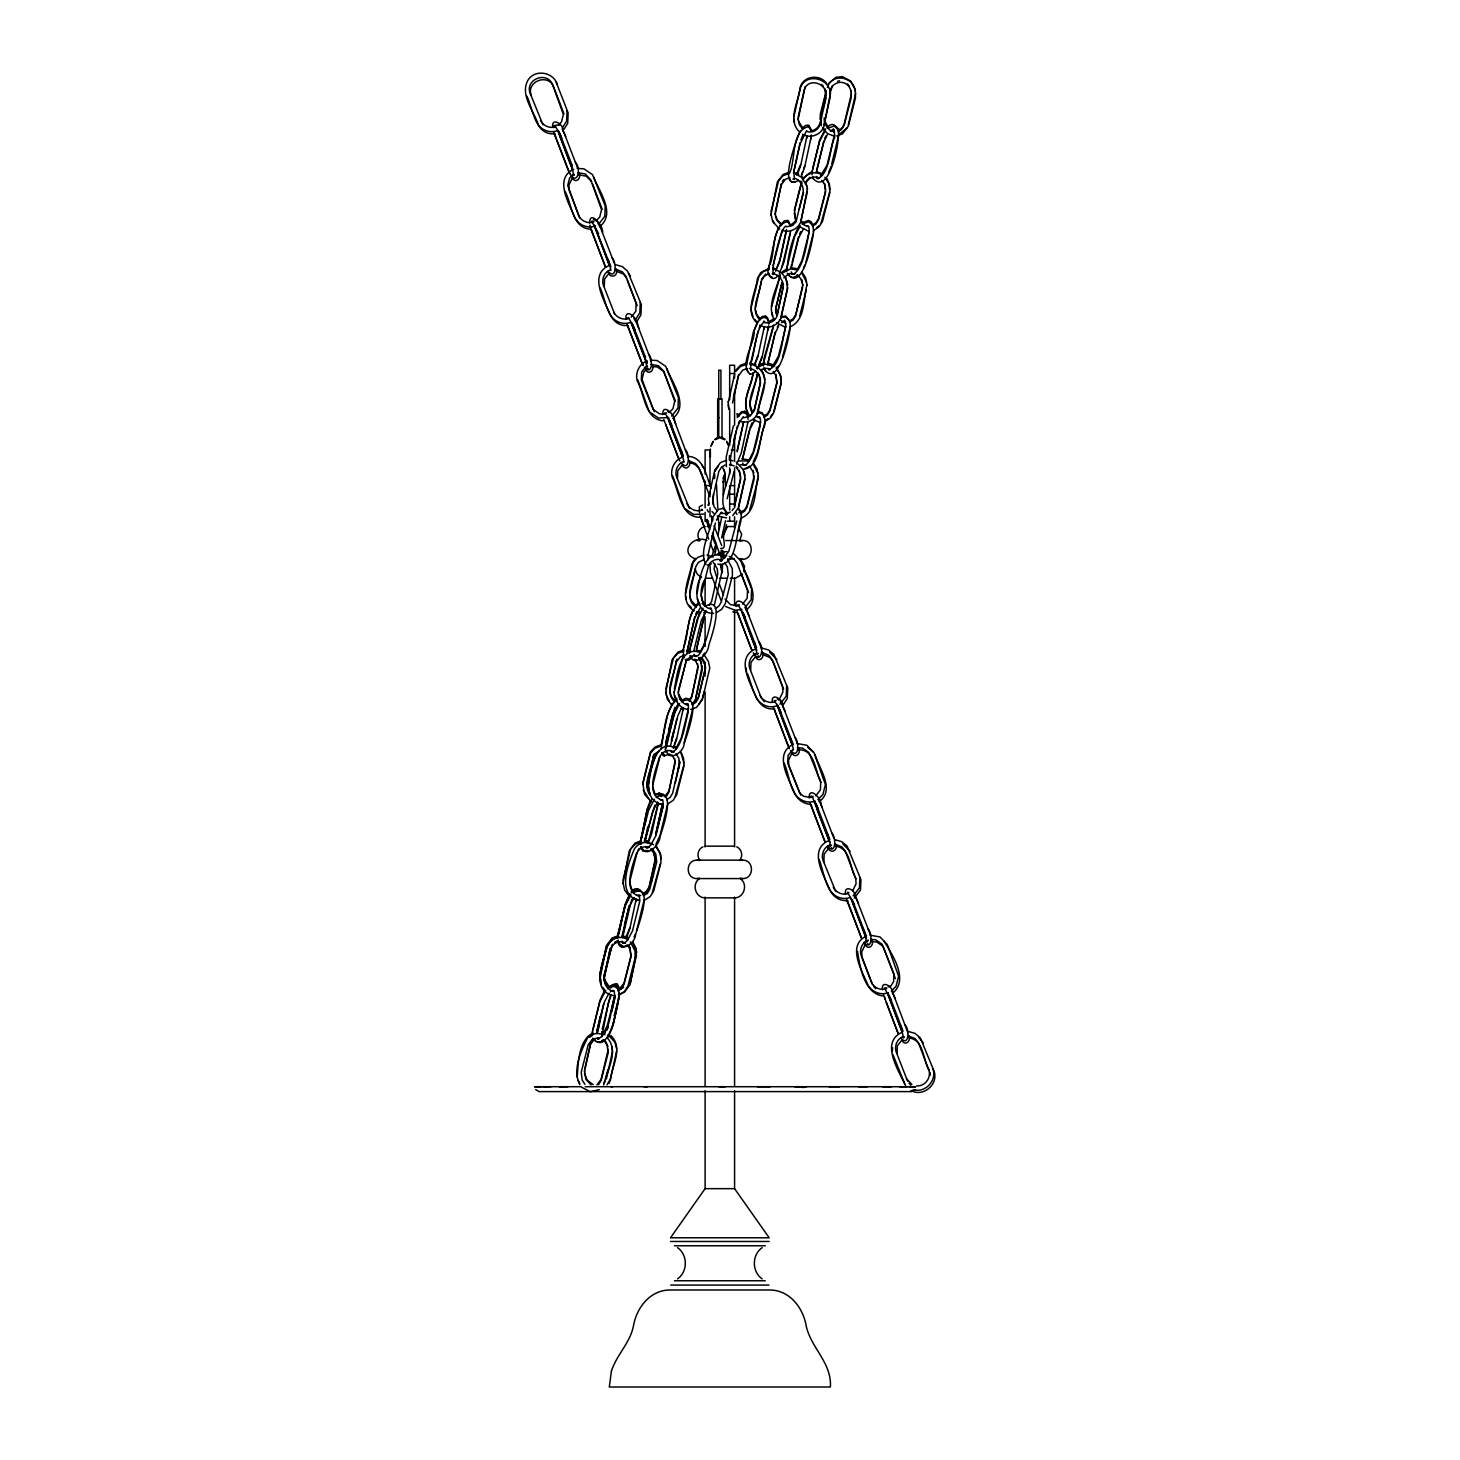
<?xml version="1.0" encoding="UTF-8"?>
<svg xmlns="http://www.w3.org/2000/svg" width="1460" height="1460" viewBox="0 0 1460 1460"><rect width="100%" height="100%" fill="white"/><g stroke="black" fill="none" stroke-linecap="round" stroke-linejoin="round"><path stroke-width="1.5" d="M553.687 127.677L553.979 125.669M610.955 270.41L608.236 259.46M724.561 558.377L723.485 551.314M793.528 749.984L790.918 738.796M723.12 494.904L723.43 480.997L723.302 482.384M603.947 978.729L611.101 948.672C613.091 942.284 620.555 939.729 625.428 943.342M608.254 1049.302L601.1 1079.305L596.921 1084.853M629.698 882.479L631.961 889.925M648.349 786.429L649.755 793.182M652.583 786.338L654.865 793.784M661.125 859.228L659.737 852.549L656.087 846.873M674.1 692.679L682.897 656.817M674.1 691.456C673.68 699.449 679.265 708.337 687.697 709.414M678.334 692.551L686.547 659.008M678.334 691.328C677.44 697.442 683.061 704.651 687.97 705.162M679.794 763.197L678.699 757.995L675.943 753.761M679.794 762.01L672.64 793.236L670.103 797.434L666.636 799.715M684.028 763.106L681.053 753.342M701.22 595.187L702.315 600.37L705.07 604.623M705.527 668.205L704.432 661.745L701.694 657.511M705.527 666.983L698.391 698.227L695.836 702.406L692.387 704.705M749.874 404.018L752.137 411.464M754.163 475.814L747.027 505.835L744.49 510.033L738.851 512.807M758.415 476.909L757.01 469.007L753.378 463.331M758.415 475.686C754.528 488.845 757.138 510.544 742.264 517.643M775.607 310.232L781.684 283.167M775.607 309.009L776.683 315.378M781.301 380.786L779.914 374.088L776.264 368.413M794.258 212.996L795.682 219.694M802.817 285.886L801.741 279.48M802.817 284.663L795.663 315.907L793.127 320.087L789.641 322.003M807.052 285.759L805.664 277.838L802.014 272.18M807.052 284.536C803.164 297.694 805.774 319.375 790.918 326.474M820.009 119.209L826.305 91.871M824.243 117.84C823.549 123.808 828.459 130.944 833.897 131.674M825.703 189.745L824.608 184.526L821.852 180.292M829.937 189.618L828.55 182.938L824.9 177.262M851.454 93.513L844.3 123.516C837.712 139.156 837.492 117.475 827.309 127.093M855.688 93.367L848.296 125.013M584.474 1070.381L585.807 1079.232L591.044 1084.871M592.395 1031.253L592.358 1035.468M599.987 978.62L606.393 946.919L612.142 939.254L618.365 936.882M604.239 978.255L609.952 949.146M614.715 996.505L614.277 991.614L612.598 990.573M617.507 938.214L617.562 935.513M619.004 992.964C619.314 997.527 610.225 1059.193 592.796 1038.151M622.891 883.665L629.315 850.76L635.063 843.095L641.287 840.723M636.56 951.628L630.154 984.551L624.405 992.216L618.365 994.57M641.031 840.084L640.995 844.3M665.632 692.807L672.038 659.883L677.787 652.218L684.01 649.846M666.143 748.286L673.772 714.579L679.593 703.592M675.049 761.116L668.862 792.324L666.417 796.394M679.228 765.387L679.302 760.751M689.667 648.933L689.631 653.149M697.953 666.18L691.803 697.26L689.339 701.457M702.205 665.815L695.799 697.497M722.025 571.115L714.232 605.809M728.248 401.354L728.759 409.366M741.406 518.847L741.005 513.154M763.434 365.967L763.909 359.069L773.544 325.014M767.686 364.763L775.132 332.26M770.898 215.113L777.322 182.19L783.053 174.525L789.276 172.152M775.15 214.748L781.337 183.54M783.418 284.426L777.231 315.634C775.461 320.89 769.712 324.284 764.109 322.313M785.808 327.296L785.37 322.404L783.692 321.364M790.042 327.679C791.502 322.222 786.976 314.155 780.735 317.988M798.054 119.811L805.226 86.469M807.489 188.139L801.102 220.916C798.857 228.435 790.188 233.089 782.724 230.498M809.26 231.866C808.767 227.103 809.497 225.625 806.778 225.935M812.07 174.798L812.125 170.875M813.512 232.268L813.111 226.574M830.393 93.184L824.024 125.98C821.524 134.794 810.337 139.083 802.598 134.21M729.307 459.845L729.471 455.575M709.998 565.622L710.436 572.63L721.24 600.936M857.476 951.226C859.776 965.899 863.973 993.366 882.606 995.921M892.37 1051.182L892.516 1047.678M640.228 844.245L647.036 809.442L650.284 800.682M660.942 749.089C664.702 732.902 663.789 711.714 676.874 699.523M687.204 653.113L687.313 649.883M803.146 1087.736L803.201 1086.733L806.668 1086.715M683.097 649.298L683.846 657.949M705.326 610.554L696.529 649.846M743.377 416.702L739.581 422.013L736.606 430.007L730.42 457.655L730.785 465.685M746.425 365.803L753.214 332.533L757.795 321.382M768.562 267.563C765.642 273.896 772.687 283.386 777.851 275.465M712.991 516.767L712.772 520.545M710.126 449.753L710.126 456.378M723.521 531.659C721.568 535.4 728.065 550.128 720.674 548.467M723.302 482.366L724.087 475.412L723.083 478.26M722.572 564.655L722.043 572.904M714.561 476.416L714.378 478.533L714.743 473.898M710.363 449.023L710.381 456.889M723.686 477.949L723.832 476.343L723.485 479.957M592.395 1032.476L599.951 1000.246L604.038 991.541M596.629 1032.859L600.242 1016.342M597.651 1031.052L600.936 1015.339M597.651 1032.293L603.82 1003.695M617.562 936.736L625.135 904.525L629.223 895.819M621.814 937.137L629.205 906.97L634.224 897.48M622.58 937.722L630.976 901.988M614.715 995.282C610.827 1007.528 610.572 1033.917 597.906 1038.79M640.374 841.416L647.036 810.665L651.762 799.295M641.031 841.325L641.469 837.127M618.529 998.622L618.949 995.665M619.733 993.603L613.072 1025.577L608.345 1036.965M644.59 840.759L644.955 838.186M635.866 901.696L636.231 899.105M644.59 841.982L647.82 826.652M645.265 841.708L645.648 837.93M661.088 745.038L667.749 714.287L672.348 703.136M665.304 746.845L672.695 713.812L678.371 703.428M666.216 744.345L676.254 707.333M644.134 899.926L636.56 930.933M658.259 803.383L651.689 833.623L648.714 841.617M683.097 650.539L689.759 618.565L693.007 609.805M670.45 745.969L677.841 715.802L681.364 708.301M662.457 803.967L655.814 834.7M687.313 651.123L694.705 616.868M689.667 650.156L699.723 611.904M667.585 804.515L660.029 835.503L655.942 844.208M682.769 710.418L683.189 707.589M683.189 708.812L676.527 739.545L673.279 748.305M693.92 650.558L701.311 620.39L706.33 610.9M688.518 708.374L681.127 738.541L676.108 748.031M714.852 554.417L716.367 547.153M692.77 708.775L684.101 742.848M721.696 517.351L717.991 534.834M750.769 365.091L751.133 362.5C755.331 350.327 755.167 329.285 764.584 321.401L763.525 321.255L764.383 322.605M743.706 421.63L737.154 451.87M768.562 268.786L775.223 236.812L778.472 228.052M742.556 458.166L749.4 430.116M742.556 459.389L749.947 429.222L754.966 419.732M747.921 422.214L741.26 452.947L736.68 464.116M764.055 329.066L764.419 326.474M789.276 173.63C795.864 162.261 790.699 130.98 808.256 126.618M768.635 325.835L761.992 357.81L757.393 368.96M763.489 363.266L773.544 326.237M768.234 329.887L768.635 327.058M741.406 517.625C736.241 526.604 738.286 567.447 717.9 564.144M793.492 172.992L800.062 142.751M786.447 229.53L779.877 259.752L776.902 267.746M786.447 230.753L779.877 260.993L775.68 271.177M767.723 363.649L775.132 333.482L778.654 325.981M760.623 421.794L753.232 451.961L748.214 461.451M790.645 231.337L784.002 262.07L779.257 273.458M786.94 267.837L794.514 236.849L800.336 225.862M764.876 422.195L757.302 453.184L753.232 461.889M806.778 138.189L807.161 135.597M791.192 266.998L791.557 264.442M791.192 268.238L798.583 238.071L803.602 228.581M810.957 139.01L811.377 134.959M785.808 326.073C781.921 338.3 781.666 364.708 769 369.562M812.125 172.097L819.68 139.886L825.502 128.882M790.042 326.456C790.937 329.431 779.385 390.696 763.89 368.942M816.377 172.499L823.769 141.109M809.26 230.643C806.924 242.98 803.383 269.078 793.309 274.17M813.512 231.027C814.187 232.468 803.365 296.051 787.232 273.202M834.445 134.904L827.053 165.071L820.465 176.112M838.679 135.305L831.671 164.141M626.887 318.955L627.088 317.787M648.203 368.394L648.313 368.595M758.306 655.814L758.233 656.398M831.506 847.512L831.433 848.096M867.806 943.47L867.733 944.072M729.872 460.155L730.584 456.688M715.436 470.339L718.557 465.977M642.783 784.348L650.503 753.05L655.011 748.268L661.088 746.005M685.506 593.472L693.226 562.173L697.752 557.392L703.83 555.129M728.248 402.595L734.544 374.417M770.971 211.718L778.691 180.419L783.199 175.638L789.276 173.375M622.964 880.27L630.683 848.972L635.191 844.208L641.287 841.945M665.687 689.394L673.407 658.095L677.933 653.332L684.01 651.069M751.152 307.659L758.871 276.36L763.379 271.578L769.292 269.352M793.875 116.782L800.189 88.604C804.934 71.832 830.74 77.946 830.393 94.425M694.942 569.51C693.226 580.715 683.444 599.093 696.201 607.123M733.413 397.595L738.559 374.545M604.294 975.663L610.426 948.27M647.017 784.786L653.149 757.393L655.595 753.323L659.373 750.805M689.74 593.91L695.873 566.517L698.318 562.447L704.213 559.381M732.482 403.033L738.614 375.64L742.72 370.147L747.118 368.486M775.205 212.156L781.337 184.763L785.462 179.27L789.842 177.609M584.931 1068.264L590.606 1042.969L593.034 1038.899M761.043 281.579C760.441 293.515 749.163 309.483 759.875 319.868M584.474 1071.603L590.57 1044.32L594.859 1038.589M669.921 689.85L676.053 662.457L680.178 656.945L684.576 655.284M755.386 308.096L761.518 280.703L763.963 276.634L767.741 274.115M798.109 117.22L804.241 89.826C808 77.654 826.05 82.545 826.141 94.772M618.766 933.068L625.026 905.163L629.607 894.013M618.766 934.309L625.026 906.386L629.753 895.016M683.517 647.711C689.193 634.37 686.054 612.926 699.65 603.509M768.964 265.957C775.716 257.124 770.625 224.475 787.542 221.774M622.945 933.907L629.132 906.258M665.669 743.03L667.585 734.526M668.534 730.274L674.83 707.388M602.232 1029.063L610.262 995.921M733.76 441.541L736.132 430.901M773.143 265.556L782.305 229.913M687.697 648.532L694.705 618.091L700.052 608.145M635.866 900.455L629.68 929.345L626.705 937.338M676.692 719.324L671.582 741.242M716.093 543.339L712.17 555.585M764.055 327.843L757.868 356.714L754.893 364.708M806.778 136.966L800.591 165.838L797.616 173.831M611.813 1010.503L615.153 995.61M657.876 804.734L648.714 840.376M737.154 450.629L743.341 422.98M611.813 1011.725L615.153 996.833M721.66 537.937L725.51 520.764M810.957 137.787L804.716 166.933L801.467 175.674M613.072 1024.354L619.332 996.432M655.814 833.477L662.055 805.555M704.304 616.832L696.529 648.605M790.243 232.943L781.994 266.851M674.995 763.708L668.899 790.973L664.592 796.722M760.459 381.954L754.327 409.348L751.882 413.417M655.175 859.648L649.043 887.041L646.597 891.111L642.82 893.63M697.898 668.771L691.803 696.037L689.339 700.234M734.508 505.288L740.64 477.894M777.267 314.283L783.363 287.018M821.378 117.22C821.286 123.005 817.545 130.068 811.632 130.67M823.732 106.671L825.612 98.24M606.356 1079.013L612.452 1051.747L612.05 1046.564M734.508 506.511L740.64 479.117L739.289 470.248M630.191 983.201L636.505 955.022M677.769 770.661L679.228 764.146M764.693 382.41L756.973 413.709M807.417 191.534L801.065 219.821M675.341 782.724L678.736 767.54M616.686 1050.963L610.371 1079.141L607.013 1084.853M744.874 478.333L738.523 506.638M781.283 315.634L787.597 287.456M824.024 124.757L830.32 96.579M713.046 504.466L713.466 494.082M714.871 563.761L714.123 568.926L716.97 577.868M606.557 948.124L599.932 974.167L601.118 984.332M655.741 754.802C650.904 768.398 639.443 799.131 661.964 804.423M701.074 576.663C693.445 588.526 695.234 614.003 713.611 613.328M753.031 372.482C751.809 385.86 740.439 400.77 748.615 413.873M801.668 181.332L794.477 209.528L795.682 220.934M648.568 784.239C650.558 772.103 655.139 736.406 676.527 748.67M697.205 593.07C699.194 580.952 703.775 545.237 725.164 557.501M753.031 373.705C751.772 386.973 740.494 402.12 748.615 415.096M794.477 210.769L801.668 182.555M826.305 90.648L820.228 114.519L821.396 125.852M674.319 689.211C676.929 677.239 679.082 645.776 699.523 652.182M730.128 469.846C728.467 483.515 716.167 501.346 727.773 513.847M771.592 306.892L780.169 275.721M659.737 756.298C656.745 767.796 644.115 794.988 662.438 800.189M704.614 579.912C699.048 588.745 699.687 607.123 710.874 609.021M757.01 373.979C756.189 386.48 745.202 400.368 752.137 412.705M652.748 784.951L659.737 757.521C661.745 751.115 669.191 748.56 674.064 752.174M701.402 593.8L708.374 566.352C709.578 560.968 716.732 558.067 720.601 559.91M750.038 402.632L758.087 372.939M799.204 209.364L803.511 192.483M636.834 852.421C632.983 863.973 621.978 891.512 639.334 896.312M829.791 94.133L832.474 85.538M629.862 881.092L636.834 853.662C638.64 848.223 644.28 845.249 649.244 847.293M678.498 689.941L686.547 660.23L691.474 656.014L695.891 655.558M727.135 498.773L734.125 471.343M775.771 307.622L782.213 282.291M829.791 95.356C828.879 80.154 848.625 77.289 851.144 92.071M642.017 834.974L645.849 819.881M592.815 1029.519L599.951 1001.487L605.772 990.482M641.469 838.35L648.587 810.318L654.409 799.332M690.106 647.2L697.241 619.168L703.045 608.163M618 933.779L625.135 905.747L630.957 894.761M812.563 169.141L819.68 141.109L825.502 130.123M646.178 835.795L654.81 805.117M792.105 262.326L798.583 236.83M597.012 1030.304L604.038 1002.691L609.057 993.22M645.648 839.153L652.675 811.541L657.693 802.051M624.351 924.855L629.205 905.729M671.363 740.074L673.534 731.57M723.248 537.389L726.496 524.651M816.742 169.944L823.769 142.332L827.291 134.813M614.332 997.837L607.305 1025.449L603.783 1032.95M657.566 827.911L662.986 806.668M705.673 638.878L703.629 645.794L699.577 652.62M808.895 233.198L801.868 260.811L796.85 270.301M785.425 328.628L778.399 356.24L772.048 367.062M736.789 521.001L728.814 551.278L721.915 560.494M614.131 1015.886L617.981 1000.793M805.938 262.034L813.074 234.001M738.231 531.367L740.986 520.581M782.487 357.445L789.623 329.412M678.006 770.917L679.612 764.584M825.539 191.096L818.549 218.544L816.012 222.723L812.344 225.095M651.361 881.822L653.496 873.372M705.362 669.556L698.391 696.986L694.193 702.534M802.635 287.237L795.663 314.685L793.127 318.864L789.641 320.78M683.809 765.295L675.232 796.466M773.909 411.191L781.082 382.976M829.718 191.826L821.14 222.997M605.644 1078.63L607.853 1069.943M660.358 863.608L652.328 892.608M704.03 691.967L702.37 698.482L698.92 704.121M758.196 479.117L749.601 510.288M799.66 316.163L806.285 290.12M743.87 571.663L744.545 566.17L740.384 559.107M715.144 471.379L715.619 469.536M723.594 534.415L727.098 527.407M800.591 164.615L796.394 174.798M803.803 168.758L804.716 165.692M758.16 330.836L751.133 361.277C749.564 368.303 752.21 371.132 750.604 370.183M733.394 425.864L726.24 456.834L726.386 466.707M757.868 355.492L754.893 363.485M736.606 428.784L737.428 425.991M761.992 356.568L758.726 365.329M715.418 522.954L708.41 553.377L708.063 559.855M671.582 740.019L672.403 737.245M676.527 738.322L674.52 744.345M629.68 928.104L625.482 938.305M761.518 279.48L765.642 273.969M732.774 515.526L738.559 507.733L744.874 479.573L744.345 471.562M831.123 166.294L828.641 172.316M749.947 427.999L752.101 422.798M710.783 446.596L713.21 441.248M800.883 139.959L803.018 134.758M712.48 518.629C710.162 532.991 698.592 550.566 705.91 564.491M607.123 1028.753L608.127 1026.052M607.123 1029.975L608.127 1027.274M611.065 1030.359L612.178 1027.402M801.467 174.452L802.708 171.714M759.163 328.135L760.295 325.635M738.45 423.291L739.581 420.79M716.422 520.235C720.346 513.865 722.025 509.577 721.751 513.829M695.708 614.167L696.858 611.667M677.038 659.099L676.053 661.234C675.706 673.808 663.278 690.58 674.411 701.621M654.135 754.035L653.113 756.298C652.803 768.599 641.816 782.943 649.736 794.66M611.393 994.643L608.418 1002.637L601.885 1036.746M608.966 1083.484L610.371 1080.363C611.74 1066.384 623.712 1047.532 610.791 1035.541M824.717 138.445L825.922 135.908M799.551 234.184L800.737 231.629M803.456 268.056L804.843 265.118M634.078 936.955L635.465 934.017M827.4 87.527C831.652 72.599 853.972 76.449 855.286 91.177M805.646 184.033C807.216 178.43 813.713 175.802 817.874 177.591M780.169 274.498C777.213 288.715 766.098 305.688 774.347 320.087M607.105 945.952L612.945 938.324L618.766 936.207M612.178 945.186L604.111 974.878C603.144 981.084 605.608 988.347 611.777 990.847L610.389 991.869M603.692 1084.999C606.648 1070.563 619.35 1051.674 607.451 1038.042M556.935 124.976L554.654 125.469L559.381 132.823M684.046 462.218L681.437 451.14M707.899 505.288L709.031 502.952M711.348 445.355L712.9 442.197M800.536 130.506C796.594 138.463 776.738 192.611 798.565 180.328M713.739 515.891L718.284 509.522L722.791 508.372M798.583 226.921C791.484 240.225 788.017 255.883 786.904 270.83M777.267 327.058L778.654 324.759M631.359 900.528L632.727 898.228M739.727 540.674L741.716 534.323L738.65 528.447M739.727 860.287C743.341 856.126 741.771 849.063 736.734 846.837M779.804 225.661L784.348 220.807L787.542 220.551M737.227 416.301L741.625 411.684L744.801 411.428M737.227 417.542L741.625 412.924L744.801 412.651M705.107 1090.711L705.107 1188.659L670.505 1237.788L769.183 1237.788L734.581 1188.659L734.581 1090.711M782.323 181.405L783.783 179.471M796.065 220.606L790.827 225.059M735.949 370.055L740.476 365.292L746.553 363.029M735.949 371.296L740.476 366.515L746.553 364.252M695.179 558.341L691.821 564.071C689.649 578.233 677.495 600.68 694.23 610.9M732.062 510.58L733.522 508.646M709.159 605.517L711.622 601.337L717.718 574.054L717.316 568.889L713.228 562.283M692.478 704.341L695.836 698.61L702.132 670.45L700.38 659.208M611.411 946.135L612.853 944.2M603.874 1083.21L605.334 1081.258M776.665 368.449L778.399 366.15M726.496 514.723L728.23 512.442M702.844 655.339L704.578 653.058M828.805 83.348L835.941 77.307L842.292 76.613L850.651 81.012L855.286 89.936L855.469 98.021L848.296 126.235L842.457 133.864L836.635 135.981M803.073 178.357L810.409 172.243M803.073 179.598C806.778 172.882 816.213 170.637 822.436 175.182M806.723 180.547L809.844 177.262M846.891 127.969L839.555 134.083M783.837 277.911L788.966 273.622L795.152 273.823M772.504 414.147L770.442 416.812M637.911 850.176L639.261 848.388M598.563 1084.725L601.1 1080.546L608.09 1053.098L607.159 1045.287L604.404 1041.053M562.958 126.947L566.644 121.071L567.064 110.704M564.034 129.155L567.721 123.279L568.141 112.913L556.242 82.38M572.211 178.284L568.907 185.11L569.236 190.347L579.73 217.832M636.159 318.645L639.845 312.768L640.265 302.402M637.235 320.853L640.922 314.977L641.341 304.611L627.544 271.104L622.216 266.614L615.554 264.698M647.51 366.04L646.962 367.19L644.517 355.419M779.549 698.938L782.87 692.113L782.542 686.875L772.048 659.391L768.799 655.284L761.792 652.401M783.637 704.249L787.323 698.373L787.743 687.989L773.946 654.481L768.617 650.01L761.956 648.076M791.813 753.378L788.51 760.186L788.838 765.423L800.737 795.134M852.75 890.618L856.071 883.811L855.742 878.573L845.249 851.089L842 846.964L834.992 844.099M865.014 945.076L861.71 951.884L862.039 957.121L872.533 984.606M914.872 1089.616L911.423 1091.605L539.123 1091.605L535.674 1089.616M819.096 225.661L816.724 227.669M782.104 271.98L787.506 268.385M782.104 273.202L790.426 268.932L796.795 269.863M647.2 892.334L643.531 894.724M802.087 128.261L805.427 125.487L808.256 125.396M774.603 272.691C771.555 276.506 773.344 274.462 773.143 266.779C774.439 257.507 780.881 228.49 785.845 225.953M759.346 319.138L762.704 316.346L765.533 316.273M755.842 371.205L752.484 373.979L749.655 374.07M695.909 605.17L698.884 602.56M692.387 657.219L689.047 660.011L686.218 660.102M673.899 700.891L676.874 698.3M667.147 750.166C663.898 752.502 666.618 753.323 665.194 748.852M631.158 891.768L634.516 888.976L637.345 888.903M631.158 892.991L634.516 890.198L637.345 890.125M610.444 986.923L613.784 984.131L616.613 984.04M610.444 988.146L613.784 985.354L616.613 985.281M742.501 574.108L735.438 578.251M699.303 878.719C691.766 883.939 695.124 896.951 704.231 897.864M827.309 128.316L834.244 126.071L838.405 129.94L838.733 132.312M830.339 131.29L832.328 130.214M802.124 224.055L808.676 221.719L813.22 225.661L811.103 221.756L808.274 220.478M704.851 606.375C727.755 593.8 708.812 644.334 708.666 645.576C708.502 653.569 694.413 668.279 689.959 655.522M681.4 700.563L685.908 698.19L690.361 699.486M681.4 701.786C705.381 689.503 684.046 742.246 684.101 744.089C683.517 752.411 669.063 761.591 666.618 751.261M656.215 797.525C679.101 784.969 660.176 835.503 660.029 836.726C659.865 844.738 645.776 859.447 641.323 846.69M607.579 987.453L612.105 985.08L616.248 986.12M607.579 988.694C611.904 983.511 620.062 987.58 619.004 994.187M677.531 1278.905C687.915 1271.751 687.915 1254.797 677.531 1247.643M762.156 1247.643C751.772 1254.797 751.772 1271.751 762.156 1278.905M669.008 754.418L664.209 755.824M654.555 794.568L659.354 793.163M774.786 318.481L768.891 321.547M623.694 987.27L617.799 990.957M589.895 1037.257L592.468 1035.085M756.481 368.084L764.693 363.96L773.8 366.351M617.799 990.336L621.467 988.584L624.004 984.405L630.976 956.957L630.045 949.164L627.307 944.912M557.994 125.469L561.534 121.837L563.359 114.409L552.446 84.315C546.788 70.919 525.271 79.15 529.98 92.892L542.974 124.812M573.105 174.47L569.564 178.102L567.721 185.529L578.653 215.624C581.445 221.154 588.052 224.128 593.91 221.883M574.273 174.507L573.762 175.51L571.316 163.721M596.154 220.715L599.713 217.084L601.538 209.656L590.606 179.562L585.205 173.977L577.813 172.663M598.49 224.384L604.823 216.317L605.225 205.951L592.523 174.653L583.982 168.867L577.101 168.375M599.567 226.592C616.467 213.945 598.783 190.713 593.599 176.861M609.203 273.111L604.568 279.024L604.258 286.799M631.195 317.167L635.83 311.254L636.14 303.498L625.646 276.013L622.398 271.888L615.39 269.005M646.305 366.15L641.67 372.063L641.36 379.837L653.259 409.548L659.591 413.855L664.647 414.22M647.382 368.358L643.842 372.008L641.998 379.436L654.336 411.757M669.355 412.413L672.914 408.782L674.739 401.354L663.807 371.26L658.405 365.675L651.014 364.361M671.691 416.082L678.024 408.015L678.426 397.649L665.723 366.351L657.183 360.565L650.302 360.072M672.768 418.29C689.667 405.643 671.983 382.41 666.8 368.559M682.404 464.809L677.769 470.722L677.458 478.478M742.556 604.111L747.21 598.198L747.52 590.424L737.008 562.939L733.778 558.833L729.215 556.388M744.892 607.761L751.225 599.713L751.626 589.329L740.822 561.023L733.595 553.559M745.969 609.97C760.332 600.242 749.181 580.861 744.217 569.29M755.605 656.507L750.969 662.42L750.659 670.177M779.932 704.213L786.246 696.164L786.666 685.78M792.707 749.546L788.072 755.459L787.761 763.215L799.66 792.926L803.657 796.284L811.048 797.598M815.757 795.809L820.411 789.896L820.721 782.122L808.803 752.411L802.471 748.086L797.415 747.739M818.093 799.459L822.892 794.514L825.411 784.513L814.023 752.721L806.796 745.257L796.704 743.468M819.169 801.668C835.485 790.042 819.151 768.252 815.1 754.93M828.805 848.205L824.17 854.1L823.86 861.875M853.133 895.911L859.447 887.862L859.867 877.478M854.191 898.119L860.524 890.071L860.944 879.686L847.147 846.18L841.818 841.708L835.156 839.774M886.567 987.763L884.358 987.964L891.476 1000.574M891.293 991.158L896.093 986.212L898.612 976.211L887.224 944.401L879.997 936.955L869.904 935.148M892.37 993.366C909.452 980.28 892.206 954.183 883.957 941.116M902.006 1039.903L897.371 1045.798L897.061 1053.572M614.678 942.649L616.631 941.682M714.907 439.296L716.805 437.945A6.515 6.515 0 0 1 722.974 437.945L724.89 439.296M802.361 222.613L808.676 220.478M796.266 276.305L798.091 275.046M781.483 322.66L784.549 321.364M747.63 467.455L749.455 466.196M700.818 657.347L698.665 658.788M650.357 849.775L652.182 848.515M632.983 891.512L639.681 889.487L643.842 894.56M632.983 892.735C656.854 881.384 635.118 933.25 635.465 935.24C634.881 943.561 620.427 952.741 617.981 942.43M601.702 1040.943L603.546 1039.666M711.44 563.797L707.315 565.111M689.412 658.606L690.653 657.42M605.279 1040.688L600.754 1041.856M714.925 439.788L719.817 437.745L724.726 439.788M702.935 846.837C697.917 849.063 696.347 856.126 699.961 860.287M780.735 316.765L785.608 316.017L789.75 321.09M685.707 703.939L687.915 704.14L686.419 703.683M658.277 794.824L662.767 793.966L666.253 796.594M793.327 179.306L793.163 179.197M795.591 181.697L792.397 181.971M748.104 415.936L750.203 414.859M725 464.992L721.222 467.51L718.794 471.58L712.663 498.973L713.995 506.602L717.152 510.745M729.89 465.32L730.548 465.284M730.383 512.022L725.985 513.683L721.386 513.19M656.161 794.678L659.354 794.404M646.67 850.705L643.495 850.979M642.82 894.852L646.597 892.334L649.08 888.136L655.175 860.871L653.843 852.001M603.947 1040.341L601.976 1040.87M573.798 169.25C553.449 178.448 569.436 204.272 574.839 217.558C578.452 224.931 587.686 228.983 595.461 225.935M593.417 221.263L591.555 221.19L598.673 233.801M608.838 265.684C588.562 274.681 604.367 300.924 609.879 313.991C613.474 321.382 622.726 325.416 630.483 322.386M610.389 269.753C604.586 271.907 601.52 278.732 603.181 284.59L614.751 314.283M646.999 360.93C639.188 363.85 634.99 373.03 637.235 380.932C644.499 393.47 644.389 418.71 663.004 420.845M666.618 412.961L664.756 412.888L669.483 420.243M682.039 457.382C674.228 460.301 670.03 469.463 672.257 477.383C678.864 490.286 680.707 519.194 701.457 517.15M683.59 461.451C677.787 463.605 674.721 470.43 676.381 476.27L689.375 508.208M717.17 554.198L720.2 552.628M755.24 649.08C734.873 658.277 750.86 684.101 756.28 697.387C759.875 704.779 769.128 708.812 776.884 705.764M756.791 653.149C750.987 655.303 747.921 662.11 749.582 667.968L761.153 697.661L764.401 701.786M776.118 700.617L774.256 700.544L779.074 708.1L792.908 743.706M793.419 744.326C773.052 753.524 789.039 779.348 794.441 792.634C798.054 800.025 807.289 804.058 815.063 801.011M813.019 796.357C811.778 798.766 816.943 805.19 817.053 809.351L827.692 837.201M828.44 840.777C808.073 849.976 824.061 875.799 829.481 889.085C833.076 896.458 842.329 900.51 850.085 897.462M829.992 844.829C824.188 847.001 821.122 853.808 822.783 859.666L835.777 891.586M866.62 936.024C846.326 945.022 862.148 971.265 867.642 984.332C871.255 991.705 880.489 995.756 888.264 992.709M868.152 940.076C862.367 942.247 859.301 949.055 860.962 954.913L871.456 982.397C874.12 987.872 880.946 990.902 886.713 988.657M901.641 1032.476C880.398 1042.604 898.283 1069.979 904.58 1083.758M903.192 1036.527C897.316 1038.753 894.378 1045.378 895.984 1051.364L907.554 1081.057M904.379 1036.819L903.466 1038.005L901.039 1026.234M812.344 226.337L816.012 223.964L818.549 219.767L825.539 192.337L824.626 183.339M758.853 364.854L764.693 362.737M761.207 369.654L765.186 368.23L769.237 368.741M765.368 420.188L768.07 418.819M740.822 513.628L744.49 511.255L747.027 507.058L753.999 479.628L753.068 471.817L750.33 467.583M715.272 608.564L718.74 606.265L721.277 602.086L728.266 574.656L727.336 566.845L724.58 562.611M687.313 652.145L690.014 650.777M638.677 843.314L641.597 841.854M615.28 941.901L617.306 940.879M599.275 1089.671L590.205 1091.715L581.846 1087.317M837.602 81.231L839.573 80.811M813.804 230.333L819.096 226.884L822.546 221.263L829.718 193.048L829.554 184.964L826.962 178.631M763.909 417.396L767.376 415.115L769.913 410.917L776.902 383.487L775.972 375.676L773.216 371.442M765.168 421.502L770.442 418.053L773.909 412.413L781.082 384.199L780.899 376.114L776.264 367.19M738.669 460.849L748.159 461.031M740.33 464.773L746.516 464.974M716.531 612.652L721.806 609.203L725.273 603.582L732.445 575.368L732.263 568.506L727.627 559.582M667.895 803.821L673.169 800.372L676.637 794.733L683.809 766.518L683.627 758.433L681.053 752.119M644.991 899.944L650.284 896.495L653.733 890.874L660.905 862.659L660.741 854.574L656.087 845.65M619.259 994.972L624.533 991.522L627.983 985.883L635.173 957.687L634.99 950.825L630.355 941.901M592.961 1033.023C578.324 1040.433 578.288 1062.99 577.211 1077.17M795.955 276.469L793.419 277.199M747.319 467.62L745.166 468.35M722.226 560.33L721.203 560.75M660.212 799.843L662.731 799.861L663.351 805.354L655.96 835.521L650.923 844.993L648.094 847.384L645.886 847.183L647.382 847.639M636.761 895.254L639.279 895.29L639.881 900.765L632.49 930.933L627.471 940.422L624.625 942.795L622.434 942.612L623.931 943.069M624.807 946.007L626.577 945.368M705.107 526.549C698.756 527.462 695.69 535.875 699.961 540.674M735.438 897.864C744.545 896.951 747.921 883.939 740.384 878.719M555.731 126.637C549.982 128.882 543.138 125.852 540.474 120.377M557.282 130.688C550.694 133.207 542.883 130.798 538.576 125.286C534.25 111.489 519.796 95.484 527.79 80.501C534.561 68.693 553.541 71.832 557.318 84.589M628.932 318.316C623.183 320.579 616.339 317.532 613.674 312.075M668.662 417.633L658.478 418.016L649.937 412.231M702.132 510.014C696.383 512.277 689.54 509.23 686.875 503.755M703.683 514.084L693.573 514.467L684.977 508.664M739.435 604.86L737.957 604.586L743.888 614.459M741.862 609.331L735.128 610.317L725.583 606.447M758.397 653.313L757.065 654.627L754.637 642.838M775.333 701.712C769.584 703.957 762.74 700.928 760.076 695.453M831.598 845.011L830.448 845.595L827.838 834.536M848.917 892.516L847.457 892.242L854.556 904.853M848.534 893.411C842.785 895.655 835.941 892.626 833.277 887.151M867.897 940.97L866.565 942.284L864.119 930.495M769.292 268.111L760.806 272.527L757.466 278.258C756.079 292.237 744.107 311.089 757.046 323.08M726.569 460.228L720.51 462.565L714.761 470.23L708.428 498.535L708.939 505.306M706.895 612.032L703.647 612.835M818.476 178.43L816.98 177.974L818.02 178.503C829.481 173.539 829.736 149.796 834.08 138.682C836.689 135.47 831.433 127.987 834.353 131.218L833.824 129.429M769.84 369.581L768.69 369.325M757.649 412.924C764.858 411.684 765.916 421.392 764.438 426.375C758.452 437.38 761.299 467.711 742.757 469.445M744.655 465.32C754.035 461.232 757.466 436.266 760.258 425.59L760.532 419.349L759.364 417.104M690.708 709.469L696.548 707.352L702.37 699.705L709.779 668.078L708.374 661.398L704.724 655.722M672.567 751.9C681.948 747.812 685.361 722.846 688.153 712.17L688.445 705.928L687.277 703.683M648.258 850.596L645.484 850.541M596.83 1041.692L599.622 1041.746M623.913 946.719L621.467 946.701M683.827 708.775L680.615 708.83M661.088 744.783L655.011 747.045L650.503 751.809L642.783 783.108L644.535 794.349L651.507 801.777M618.365 935.659L612.142 938.032L606.393 945.697L600.06 973.984L600.571 981.996M706.914 540.547C693.993 534.178 678.827 552.026 694.741 558.651M740.183 540.857C755.349 537.189 754.546 562.866 739.527 558.979M697.114 860.159C685.288 859.721 685.288 879.029 697.114 878.573L742.556 878.573C754.4 879.029 754.4 859.721 742.556 860.159L697.114 860.159L699.504 860.469M740.183 860.469L742.556 860.159M697.114 878.573L699.504 878.263M555.055 133.754C534.908 135.853 533.082 108.971 526.932 96.196M578.89 174.871L586.281 176.186L591.683 181.77M628.256 325.452C608.108 327.551 606.283 300.669 600.133 287.894M652.091 366.57L657.146 366.916L663.479 371.241L675.396 400.952M723.503 551.77L726.934 551.643M724.215 556.059L726.752 555.95M737.847 605.9L730.456 604.586L725.054 599.02M774.658 708.848C755.404 711.02 752.812 685.798 747.319 673.297M798.492 749.947C815.227 748.688 815.008 772.176 820.976 782.213M847.858 900.546C826.834 902.371 824.553 873.262 819.169 859.484M870.616 939.437L875.671 939.784L882.004 944.109L893.921 973.82L893.611 981.595L890.928 985.883L888.136 986.869M871.693 941.645L876.748 941.992L883.081 946.317L895.418 978.638M916.734 1085.839C924.873 1086.623 931.334 1077.9 928.943 1070.271L918.449 1042.787L915.201 1038.662L908.193 1035.779M622.69 945.715L621.467 945.478M786.32 226.884L792.78 225.314L796.065 221.829L803.183 192.3C803.894 186.314 800.226 180.036 794.441 178.083M743.596 417.761L750.057 416.191L754.327 410.57L760.459 383.177L759.109 374.326M726.551 517.898L717.134 515.964M657.712 803.767L660.905 803.712M638.312 895.436L640.703 895.4M561.48 1086.715L559.362 1086.733L568.068 1086.715M839.536 1086.715L828.897 1086.715M581.08 1086.715L534.743 1086.733L540.273 1086.715M546.971 1086.715L543.065 1086.733L551.04 1086.715M770.241 1086.715L757.375 1086.715M729.671 373.486L734.581 373.486M717.663 417.706L719.123 417.706M731.296 449.99L734.581 449.99M705.107 485.596L710.016 485.596M734.581 485.596L729.671 485.596L729.671 510.087M729.671 494.21L734.581 494.21M729.671 504.029L734.581 504.029M708.374 521.22L705.107 521.22L705.107 512.314M727.208 521.22L734.581 521.22M707.078 526.549L709.414 526.549M727.208 526.549L734.581 526.549M725.73 540.547L742.556 540.547M727.555 558.979L734.343 558.979M705.6 578.251L712.48 578.251M719.835 578.251L727.208 578.251M730.255 578.251L734.581 578.251M705.107 846.161L734.581 846.161M705.107 897.864L734.581 897.864M534.743 1086.733L541.642 1086.715M585.168 1086.715L915.803 1086.733L908.905 1086.715M705.107 1188.659L734.581 1188.659M670.505 1241.475L769.183 1241.475M674.411 1245.782L765.277 1245.782M674.411 1280.767L765.277 1280.767M670.724 1285.074L768.964 1285.074M899.506 1086.715L907.481 1086.733M643.878 1086.715L647.346 1086.733M718.703 1086.715L725.273 1086.733M794.642 1086.715L803.201 1086.733M858.608 1086.715L867.404 1086.715M882.497 1086.715L891.184 1086.733L889.067 1086.715M611.01 1086.715L612.671 1086.733M831.944 130.196L833.569 130.232M817.235 178.412L818.859 178.43M790.426 267.709L796.795 268.64M792.068 274.133L793.692 274.17M792.178 277.163L789.988 276.341M783.308 321.364L784.933 321.382M768.599 369.562L770.223 369.599M758.014 411.611L762.175 412.651L764.456 416.501M758.123 417.085L759.747 417.122M741.789 458.86L748.159 459.809M743.414 465.302L745.056 465.32M719.962 560.713L721.587 560.75M709.487 608.254L711.111 608.291M694.12 659.373L696.146 659.5M686.036 703.683L687.66 703.702M671.326 751.882L672.951 751.9M658.971 792.999L661.125 793.93M644.517 841.179L647.747 841.252L644.481 840.65M646.141 847.621L647.765 847.639M622.69 943.032L624.314 943.069M622.799 946.062L620.628 945.241M612.214 990.573L613.839 990.592M597.505 1038.772L599.129 1038.808L597.25 1038.352M833.623 135.926L827.51 133.608L822.984 128.918M816.341 171.623L822.436 173.959M807.873 230.954L799.313 226.555M785.243 322.843L779.457 319.667M784.987 327.095L776.41 322.678M767.686 362.792L773.8 365.128M759.51 417.87L755.587 416.264M759.236 422.104L753.123 419.786M696.164 650.083L699.523 650.959M639.06 900.564C615.755 894.652 628.585 862.97 634.26 849.209C637.965 842.493 647.419 840.248 653.624 844.811M613.583 991.34L611.576 990.993L613.455 990.573M613.309 995.592C590.296 990.592 603.163 960.479 607.105 947.193C609.605 938.689 620.646 934.418 627.891 939.82M598.399 1037.878L592.395 1039.264L588.197 1044.812L581.226 1072.242L582.139 1080.017L584.894 1084.305M697.114 540.547L699.504 540.857M740.183 558.651L742.556 558.979M740.183 878.263L742.556 878.573M593.417 219.493L594.585 219.675M628.457 317.568L633.841 327.149M702.57 505.05L699.303 506.857L699.449 512.734M701.658 509.266L702.552 510.398M722.043 548.267L721.331 548.65M589.803 229.147C571.845 227.377 571.827 203.542 565.111 191.442M616.467 271.213L623.475 274.097L626.723 278.221M688.755 456.396C704.286 457.527 706.275 476.964 711.148 488.023M688.591 460.703L695.599 463.587L698.847 467.693L709.341 495.177M689.667 462.911C700.544 463.696 702.315 476.781 705.582 484.702M732.829 611.923L736.205 612.525M762.868 654.609L769.876 657.493L773.125 661.599L783.618 689.083M809.406 804.223C790.499 801.759 790.188 776.611 784.13 763.051M836.069 846.307C851.034 848.296 849.592 868.809 856.016 878.664M908.357 1031.472L915.019 1033.388L920.347 1037.878L934.144 1071.384C938.561 1084.506 922.957 1097.591 910.985 1090.438M909.27 1037.987C924.235 1039.995 922.793 1060.507 929.217 1070.362M913.175 1089.562C924.983 1093.449 936.864 1080.783 933.068 1069.176M806.65 130.561L800.062 143.974L793.857 171.623L794.386 179.434L793.236 178.923M765.533 317.495C758.78 316.583 756.243 326.018 754.108 330.708C755.349 342.99 738.65 363.668 750.057 374.253M806.851 131.455C812.435 133.407 818.184 130.013 819.954 124.757L826.086 97.364L824.754 88.494M772.668 268.038L775.844 268.695M772.668 269.26C780.735 270.045 787.086 277.363 787.67 285.302M772.249 273.531C778.253 274.079 782.87 279.59 783.418 285.649M749.746 362.974L755.97 364.963M749.746 364.197C757.831 364.982 764.164 372.3 764.748 380.239M749.327 368.468C755.404 369.07 760.058 374.673 760.514 380.585M739.983 421.374C747.447 423.966 756.152 419.349 758.379 411.793C759.346 398.251 770.351 382.264 761.116 369.471M729.927 460.137L733.121 460.794M729.507 464.408L734.161 465.904M707.023 555.074L713.246 557.081M697.26 612.233L700.435 612.89M687.204 649.773L690.398 650.43M687.204 651.014L690.398 651.671M644.481 841.891L650.795 843.935M634.717 899.05L637.892 899.707M601.739 1031.526L604.933 1032.184M601.739 1032.767L604.933 1033.424M792.452 274.151L791.284 271.907M743.815 465.32L742.647 463.076M710.71 608.273L711.896 610.499L711.622 616.74C710.655 624.606 702.333 660.431 694.522 656.033L693.993 654.226M671.728 751.882L671.107 751.17M671.034 754.893L669.264 754.09M808.365 226.701L804.223 225.114L800.773 221.537M621.996 936.261L625.135 937.137M667.786 411.373L669.465 412.523M777.286 699.03L778.947 700.18M795.663 172.754L798.803 174.142M795.663 173.977L801.522 177.335L806.887 185.968M759.875 325.087C767.613 329.96 778.8 325.671 781.283 316.856L787.597 288.697L785.845 277.455M646.433 846.654L648.605 847.603M624.752 936.261L627.782 937.594M624.752 937.484L627.891 938.871M593.198 1084.597L587.194 1080.236L584.42 1072.972M808.895 125.688L811.358 129.94M808.895 126.911L811.358 131.181M788.163 220.843L790.627 225.095M788.163 222.066L790.627 226.318M766.153 316.565L768.07 318.773L768.781 323.007M766.153 317.787L768.07 319.995L768.781 324.229M745.439 411.72L747.903 415.972M745.439 412.943L747.356 415.151L748.067 419.385M723.43 508.664L725.346 510.872L726.058 515.106M702.077 603.527L702.716 603.82M680.068 698.026L682.44 700.18M680.068 699.249L682.44 701.402M661.836 752.447L663.57 754.309M661.654 753.323L663.57 755.532M659.975 794.696L661.727 796.558M640.484 846.764L642.856 850.687M637.965 889.195L638.969 889.925M637.965 890.417L638.969 891.166M618.474 942.485L620.847 946.409M617.252 984.332L619.715 988.603L624.004 983.182L630.976 955.734L630.045 947.923M617.252 985.573L619.715 989.825M807.873 125.213L809.278 125.852M807.873 126.454L809.278 127.093M791.758 181.679L792.78 182.135M787.159 220.369L788.546 221.007M787.159 221.591L788.546 222.23M772.066 277.291L770.661 276.652L771.683 277.126M765.131 316.09L766.536 316.729M765.131 317.331L766.536 317.97M744.417 411.245L745.823 411.884M744.417 412.468L745.823 413.107M722.408 508.208L723.813 508.828M685.196 659.628L686.601 660.267M663.187 754.127L664.592 754.765M663.187 755.367L664.592 755.988M658.971 794.222L660.358 794.861M642.473 849.282L643.495 849.738M642.473 850.505L643.878 851.144M636.962 888.72L638.348 889.359M636.962 889.943L638.348 890.582M620.847 945.186L621.869 945.642M620.464 946.226L621.869 946.865M616.23 983.876L617.635 984.514M616.23 985.098L617.635 985.737M600.133 1041.564L601.137 1042.02M781.666 225.387L776.538 219.803L775.15 213.525M779.695 229.147L772.723 221.719L770.898 213.89M738.942 415.023L736.971 413.582M738.942 416.264L736.971 414.804M696.201 605.9L691.091 600.315L689.686 595.279M602.232 1034.501C597.304 1032.439 591.318 1033.79 587.668 1037.695C580.879 1051.145 572.229 1069.924 579.803 1084.725M673.772 745.987L676.527 747.429M602.232 1033.278L604.987 1034.738M738.358 507.879L741.005 511.931M738.358 509.12L741.114 513.482M701.548 577.521L697.186 574.108L695.106 568.962M769.694 652.218L776.921 659.683M807.873 747.465L813.202 751.936M842.894 843.917L850.121 851.362M911.898 1084.433L906.477 1078.849M722.043 570.532L722.572 571.718M594.986 219.839L596.538 221.135M781.775 224.201L777.924 220.807L775.607 216.117M736.26 462.181L743.103 469.554L744.928 476.161M608.072 1034.812L614.915 1042.184L616.74 1048.791M703.099 602.761L704.633 604.805M703.099 603.984L704.633 606.028M558.432 124.355L559.344 125.104M804.223 223.873L800.773 220.314M797.087 274.845L800.536 278.404L802.489 283.222M595.096 1040.797L593.508 1038.863M873.938 986.832L875.781 988.73M918.979 1037.567L923.322 1043.06M908.978 1083.284L910.803 1085.163M826.761 83.658C820.264 73.748 803.347 75.61 800.189 87.381C798.821 101.361 786.849 120.213 799.77 132.203M821.597 84.37L823.367 86.268M802.598 127.768L798.51 121.18M802.598 128.991L799.459 124.867L798.054 118.589M801.522 176.094L803.839 178.594M778.873 275.246L780.644 277.144M759.875 318.645L756.718 314.502L755.331 309.465M754.729 319.357L757.046 321.857M736.132 466.123L737.902 468.021M736.132 467.346L739.289 471.489L740.695 476.526M711.987 511.456L714.305 513.957M689.083 605.17L691.401 607.67M674.411 700.398L671.271 696.256L669.866 691.219M671.582 704.833L667.457 699.413L665.632 691.565M648.678 798.547L643.312 789.896M650.686 849.099L653.843 853.224L655.23 858.279M628.858 895.71L624.716 890.29L622.891 882.442M608.784 986.212L604.695 979.605M608.784 987.434L605.626 983.292L604.239 977.032M748.305 372.136L747.118 370.329M660.705 793.893L661.727 795.317M722.262 466.744L724.707 472.237L725.638 486.308M572.247 177.737C575.331 184.252 582.12 178.211 578.817 172.919M608.072 271.268C616.321 280.886 616.777 262.125 612.214 257.982M644.371 367.226C652.602 376.844 653.058 358.101 648.495 353.94M645.448 369.435C648.532 375.95 655.321 369.891 652.018 364.617M681.273 462.948C689.521 472.565 689.978 453.823 685.415 449.68M682.349 465.156C685.433 471.671 692.222 465.63 688.919 460.338M755.55 656.854C758.634 663.369 765.423 657.328 762.12 652.036M790.773 750.623C799.003 760.222 799.459 741.479 794.897 737.337M791.849 752.831C794.933 759.328 801.722 753.287 798.419 747.995M827.674 846.344C835.923 855.962 836.379 837.219 831.817 833.058M863.973 942.302C872.204 951.92 872.66 933.177 868.098 929.034M865.05 944.51C868.134 951.026 874.923 944.985 871.62 939.692M900.875 1038.042C909.124 1047.659 909.58 1028.899 905.017 1024.756M901.952 1040.25C905.036 1046.765 911.825 1040.706 908.521 1035.432M847.603 84.041L849.173 86.031M833.186 128.973L833.66 129.356M833.186 130.214L833.788 130.944M828.094 127.275L824.572 120.468M822.984 127.695L825.046 130.305M817.618 178.43L816.578 176.496M802.014 273.403L806.65 282.327M789.349 275.885L787.944 273.878M784.549 320.141L785.863 324.01M765.898 371.315L763.89 367.719M753.378 464.554L758.014 473.478M735.913 512.515L736.953 514.449M701.694 658.734L705.216 665.541M682.185 700.745L678.644 693.956M653.04 849.902L655.814 854.191L656.726 861.947L649.736 889.377L647.2 893.575L643.732 895.473M645.703 846.599L646.524 847.639M623.073 943.069L622.015 941.134M619.971 944.784L617.981 941.189M616.54 986.394L617.616 987.745M607.798 986.923L604.258 980.134M602.688 987.343L604.75 989.953M812.527 176.569L813.457 178.795M812.527 177.791C829.207 198.177 840.376 139.211 838.277 130.834M790.773 180.93L789.294 177.408M770.059 276.086L768.672 272.91M641.123 847.585L642.144 848.935M619.861 944.438L618.93 942.959M569.966 173.667C577.248 186.716 581.737 168.137 575.295 162.261M597.596 222.449L600.151 226.829M594.129 224.95L610.973 266.943M607.962 271.615C609.952 279.59 619.551 275.922 615.718 268.64M633.895 318.426L636.451 322.788M667.33 416.629L668.424 418.327M753.287 652.784C760.55 665.833 765.058 647.255 758.616 641.378M780.297 701.804L781.483 703.665M776.83 704.304L777.924 706.001M827.564 846.69C829.554 854.666 839.153 850.997 835.321 843.734M628.621 273.312L630.519 276.287M701.822 465.01L703.72 467.985M905.656 1085.966L892.936 1054.668M800.463 181.204L801.85 183.449M772.723 220.496L774.548 223.416M698.573 657.511L701.621 663.661M695.179 660.121L697.497 664.811M669.264 701.11L666.216 694.96M672.275 755.057L674.593 759.766M649.736 793.437L646.962 786.155M632.928 942.101L635.976 948.252L636.56 952.851M632.928 943.324L635.976 949.474M726.569 441.248L727.974 443.712M602.615 232.25C603.509 226.555 589.858 209.09 589.603 222.887M637.692 325.379C638.476 319.265 625.3 306.49 625.902 318.864M631.523 322.605L632.673 324.722M646.743 363.047L632.016 324.722M674.538 420.991C675.578 415.352 662.201 402.066 662.803 414.585M643.167 365.365L641.816 362.846M707.206 509.759L708.483 512.077M756.864 650.466L754.583 646.05M820.94 804.387C821.98 798.748 808.603 785.462 809.205 797.981M818.403 799.405L819.754 801.905M830.065 842.164L827.784 837.73M866.346 938.123L850.541 897.608M699.961 605.042L697.387 598.709M677.075 701.165L674.483 694.851M628.877 945.678L630.063 947.978M605.973 1041.82L607.944 1046.619M578.233 1080.473L579.803 1083.484M683.846 656.726L683.207 654.664M726.752 442.197L728.303 445.355M569.783 173.576L553.705 132.13M608.181 262.654L609.386 265.173L594.713 226.775M604.33 264.424L605.517 266.888M646.762 363.339L631.012 322.733M627.672 326.456L642.893 365.055M677.531 456.122L679.885 460.995M747.812 612.817L745.476 608.017M785.316 711.604L781.775 703.976M789.385 748.652L773.307 707.206M817.162 806.267L814.899 801.631M847.274 901.532L861.51 938.141M902.189 1031.946L900.984 1029.428M562.173 128.9L564.436 133.572M563.25 131.108C563.962 124.447 551.296 116.544 552.701 127.166M563.359 131.364L565.714 136.51M558.395 130.816L560.585 135.342M559.508 133.134L561.753 138.079M572.484 169.433L557.811 131.035M600.279 227.085L614.313 263.238M568.433 170.784L555.53 136.966M636.56 323.062L638.914 328.208M605.407 266.632L591.373 230.479M632.709 324.813L634.954 329.759M673.48 418.783L675.816 423.929M668.498 418.235L671.874 425.499M669.684 420.681L683.408 456.049M641.633 362.463L627.983 326.036M682.495 456.651L681.382 454.352M682.404 456.433L667.913 418.473M678.608 458.33L663.807 419.549M746.553 610.225C747.264 603.564 734.599 595.662 736.004 606.283M742.775 612.142L745.074 617.197M713.758 551.953L710.272 543.138M755.605 648.13L741.059 609.952M782.852 706.184C783.564 699.541 770.898 691.62 772.303 702.242M750.732 647.802L751.918 650.284M751.809 650.01L737.774 613.875M777.997 705.892L781.356 713.155M791.886 744.089L778.472 708.337M791.995 744.326L777.413 706.129M788.108 745.987L774.384 709.414M816.012 803.931L818.275 808.877M828.805 839.828L814.26 801.631M856.162 898.137L870.197 934.272M854.976 895.673C854.885 889.085 843.752 884.888 845.504 893.94M856.053 897.882L854.684 895.363L858.517 903.284M823.933 839.5L825.119 841.964M825.01 841.708L810.975 805.573M852.311 899.908L866.108 935.404M893.082 993.859L895.418 999.023M894.14 996.067L891.877 991.395M865.087 935.787L851.673 900.035M892.954 993.603C893.666 986.96 881 979.04 882.406 989.661M890.29 997.837L888.1 993.329M861.309 937.685L847.512 900.893M897.133 1031.198L898.32 1033.662M898.21 1033.406L883.409 994.625M572.356 169.141L558.815 133.043M746.735 610.608L749.017 615.627M783.016 706.567L796.996 742.592M819.936 802.288L822.217 807.325M902.061 1031.636L887.461 993.329M805.664 181.514L807.489 189.362M752.904 316.437L751.079 309.812M592.505 183.887L602.195 209.254M741.315 573.616L748.597 592.632M564.016 114.008L553.523 86.523C547.847 73.146 526.366 81.358 531.057 95.101M627.526 280.32L637.217 305.706M674.739 421.721L688.262 457.564M747.94 613.419L760.715 646.616M821.14 805.117L833.915 838.314M894.341 996.815L907.864 1032.64M564.637 134.302L577.394 167.499M637.837 326L650.594 359.196M714.086 525.673L721.696 545.639M743.998 614.989L756.608 647.747M817.198 806.668L829.864 839.573M890.399 998.366L903.065 1031.253M560.677 135.871L572.393 165.929M633.877 327.551L645.594 357.627M707.078 519.249L710.126 527.206M712.407 533.174L719.926 554.745M608.09 262.125L595.789 228.983M681.291 453.823L668.99 420.681M754.491 645.521L742.191 612.361M900.893 1028.899L888.519 995.538M705.873 519.723L709.669 529.67M711.951 535.637L714.98 543.595M720.2 564.491L721.441 567.721M604.13 263.676L592.45 232.688M677.33 455.374L665.65 424.385M750.531 647.072L738.03 613.236M823.732 838.77L812.052 807.781M886.275 1002.509L896.933 1030.468M704.486 527.389L701.932 520.362M708.739 539.16L700.873 518.154M719.397 584.219L723.43 594.786M649.116 411.446L637.728 379.655M684.156 507.898L672.768 476.106M776.683 314.137L775.917 311.637M772.778 315.834L771.774 312.531M775.99 374.508L776.902 382.264L769.913 409.694L767.376 413.892L763.744 415.808M837.565 128.918C837.766 134.649 843.643 127.239 844.3 124.739L851.289 97.309L851.144 90.83M812.38 224.657L813.22 226.902M617.963 988.42L618.547 989.99M692.368 703.081L692.807 705.782M820.411 121.362L821.396 124.629M753.068 470.595L753.853 473.149M885.253 999.479L884.486 996.833M646.543 360.456L647.327 363.12M846.508 898.904L847.311 901.659M810.209 802.945L811.012 805.701M737.008 611.247L737.811 614.003M701.183 517.716L701.986 520.49M700.106 515.508L700.909 518.282M626.851 323.609L627.709 326.584M591.683 230.059L592.486 232.833M589.949 225.077L590.606 227.851M554.782 134.338L555.585 137.094M811.231 804.934L812.089 807.909M760.66 646.488L761.536 649.463M650.558 359.069L651.415 362.043M590.552 227.632L591.409 230.625M724.707 472.237L724.032 469.536M793.82 118.954L794.404 122.33M728.175 404.767L728.759 408.143M685.452 595.644L686.036 599.02M697.497 663.588L697.953 667.402M674.593 758.525L675.049 762.339M930.02 1072.479L930.44 1075.089M745.969 667.804L746.534 671.271M834.244 130.907L834.518 132.86M725.255 478.533L724.89 473.898M618.219 939.966L618.383 942.138M716.44 484.537L717.809 508.208M718.32 517.187L718.63 522.589M718.922 524.943L718.794 522.406L718.995 529.305M711.586 515.928L711.823 520.8M726.423 511.474L726.569 514.997M734.581 377.994L734.581 365.255L729.671 365.255L729.671 399.712M734.581 391.481L734.581 425.243M734.581 436.485L734.581 461.451M734.581 467.784L734.581 507.861M734.581 516.767L734.581 528.045M734.581 578.16L734.581 605.498M734.581 610.061L734.581 846.964M734.581 897.079L734.581 1086.149M729.671 408.855L729.671 445.482M729.671 467.784L729.671 474.135M729.671 516.767L729.671 521.22M722.572 550.529L722.572 557.592M722.025 437.617L722.025 398.762L717.663 398.762L717.663 437.617M721.112 550.529L721.112 561.242M721.112 564.655L721.112 569.82M720.93 399.274L720.93 370.201L718.758 370.201L718.758 437.288M710.016 486.308L710.016 449.99L705.107 449.99L705.107 474.135M710.016 492.276L710.016 496.728M710.016 507.861L710.016 516.767M705.107 481.106L705.107 507.861M705.107 580.441L705.107 605.498M705.107 616.886L705.107 646.506M705.107 662.457L705.107 676.126M705.107 692.058L705.107 846.964M705.107 897.079L705.107 1086.149M830.43 845.303L830.265 846.307L830.43 845.303M611.411 1371.104L609.313 1387L830.375 1387C831.999 1362.947 811.048 1348.146 806.23 1326.027C803.091 1307.485 789.294 1289.618 768.964 1289.983L670.724 1289.983C650.394 1289.618 636.596 1307.485 633.439 1326.027C630.027 1343.145 616.558 1354.862 611.411 1371.104M812.344 796.758L811.158 796.266L812.344 796.758M720.747 560.822L719.707 560.293L720.747 560.822M711.367 608.711L711.202 608.637M694.869 656.215L694.358 655.449L694.869 656.215"/></g></svg>
